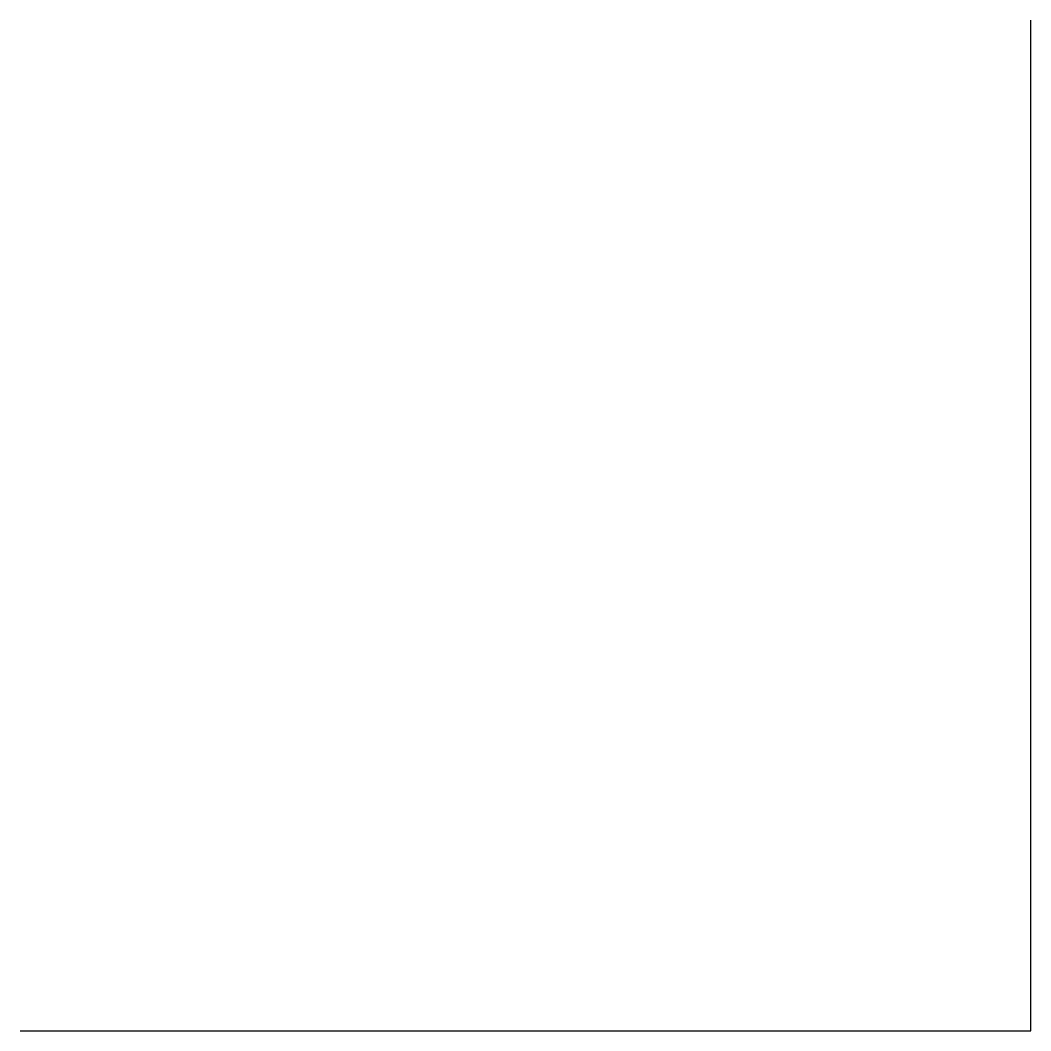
# Model space of a CAD drawing. Extents: x 0 to 100, y 0 to 100.
import ezdxf

# ---------------------------------------------------------------- set-up
doc = ezdxf.new("R2010")
doc.units = 0

msp = doc.modelspace()

# ---------------------------------------------------------------- linework, layer by layer
msp.add_lwpolyline([(0, 0), (100, 0), (100, 100)])

doc.saveas('drawing.dxf')
